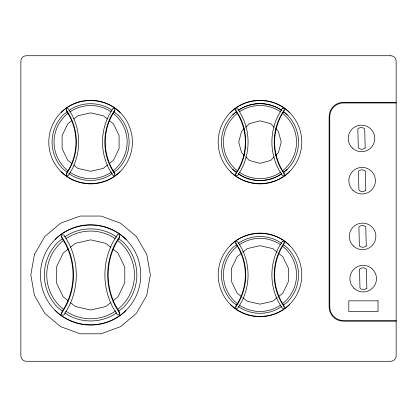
<?xml version="1.0" encoding="UTF-8"?>
<svg xmlns="http://www.w3.org/2000/svg" width="417" height="417" viewBox="0 0 417 417"><rect width="100%" height="100%" fill="white"/><g stroke="black" fill="none" stroke-linecap="round" stroke-linejoin="round"><path stroke-width="0.63" d="M66.35 174.29L70.014 168.145A56.55 56.55 0 0 0 70.014 116.119L66.35 109.968M114.842 109.859L111.177 116.004A56.55 56.55 0 0 0 111.177 168.035L114.842 174.181M61.502 313.584L65.902 306.208A67.862 67.862 0 0 0 65.902 243.773L61.502 236.397M119.689 236.267L115.29 243.643A67.862 67.862 0 0 0 115.29 306.073L119.689 313.448M235.735 174.29L239.4 168.145A56.55 56.55 0 0 0 239.4 116.119L235.735 109.968M284.222 109.859L280.558 116.004A56.55 56.55 0 0 0 280.558 168.035L284.222 174.181M235.735 307.141L239.4 300.996A56.55 56.55 0 0 0 239.4 248.965L235.735 242.819M284.222 242.71L280.558 248.855A56.55 56.55 0 0 0 280.558 300.881L284.222 307.032M244.315 128.702L241.573 131.449L238.722 142.077L241.573 152.705L244.315 155.447M245.691 127.326L249.35 123.667L259.979 120.821L270.607 123.667L274.266 127.326M274.266 156.823L270.607 160.482L259.979 163.334L249.35 160.482L245.691 156.823M275.642 155.447L278.389 152.705L281.235 142.077L278.389 131.449L275.642 128.702M71.813 120.607L67.747 123.854L62.102 135.572L62.102 148.577L67.747 160.3L71.813 163.542M73.845 118.986L77.916 115.744L90.598 112.851L103.275 115.744L107.346 118.986M107.852 164.757L103.275 168.405L90.598 171.304L77.916 168.405L73.845 165.163M109.379 163.542L113.445 160.3L119.09 148.577L119.09 135.572L113.445 123.854L109.379 120.607M68.258 249.001L63.175 253.056L56.404 267.12L56.404 282.731L63.175 296.795L68.258 300.845M70.296 247.38L75.378 243.325L90.598 239.853L105.814 243.325L110.896 247.38M110.896 302.471L105.814 306.526L90.598 309.998L75.378 306.526L70.296 302.471M113.44 300.443L118.016 296.795L124.787 282.731L124.787 267.12L118.016 253.056L112.934 249.001M241.198 253.458L237.127 256.7L231.487 268.423L231.487 281.428L237.127 293.146L241.198 296.393M242.72 252.243L247.297 248.595L259.979 245.696L272.661 248.595L277.237 252.243M277.237 297.608L272.661 301.256L259.979 304.149L247.297 301.256L242.72 297.608M278.764 296.393L282.83 293.146L288.475 281.428L288.475 268.423L282.83 256.7L278.764 253.458M61.111 112.454C76.864 96.572 104.537 96.635 120.216 112.59M67.408 111.714L63.415 114.769A38.531 38.531 0 0 0 63.29 169.255L67.345 172.388M68.868 110.599C81.179 101.493 99.465 101.456 111.928 110.286M112.324 173.55C99.856 182.766 81.206 182.729 68.763 173.477M113.784 172.435L117.776 169.38A38.531 38.531 0 0 0 117.902 114.894L113.846 111.766M120.086 171.7C104.328 187.577 76.655 187.514 60.976 171.564M55.211 239.379C74.7 220.254 106.742 220.327 126.142 239.54M62.519 238.686L57.979 242.157A46.235 46.235 0 0 0 57.827 307.543L62.858 311.421M64.645 237.065C79.558 226.144 101.722 226.176 116.619 237.106M230.492 112.454C246.249 96.572 273.917 96.635 289.601 112.59M232.795 114.769L236.731 111.766M238.253 110.599C250.554 101.503 268.809 101.456 281.272 110.26M281.704 173.55C269.252 182.755 250.638 182.724 238.196 173.514M283.226 172.388L287.162 169.38M289.466 171.7C273.714 187.577 246.04 187.514 230.356 171.564M116.651 312.703C101.837 323.649 79.814 323.675 64.87 312.974M118.496 311.296L123.213 307.694A46.235 46.235 0 0 0 123.364 242.308L118.496 238.55M125.981 310.472C106.491 329.597 74.45 329.524 55.049 310.311M230.492 245.3C246.249 229.423 273.917 229.486 289.601 245.436M236.793 244.565L232.795 247.62A38.531 38.531 0 0 0 232.67 302.106L236.731 305.234M238.253 243.45C250.706 234.245 269.319 234.276 281.762 243.486M281.704 306.401C269.236 315.612 250.591 315.575 238.149 306.328M283.164 305.286L287.162 302.231A38.531 38.531 0 0 0 287.287 247.745L283.226 244.612M289.466 304.546C273.714 320.428 246.04 320.365 230.356 304.41M396.15 102.311L343.379 102.311L339.714 102.79A14.314 14.314 0 0 0 329.592 112.913L329.112 116.572L329.112 306.933L329.592 310.597A14.314 14.314 0 0 0 339.714 320.72L343.379 321.199L396.15 321.199M396.15 102.973L343.42 102.973A13.646 13.646 0 0 0 329.774 116.619L329.774 306.891A13.646 13.646 0 0 0 343.42 320.537L396.15 320.537M283.226 111.766L287.287 114.894M232.67 169.255L236.731 172.388M282.554 246.186A36.545 36.545 0 0 1 282.408 303.779M280.328 305.28A36.545 36.545 0 0 1 239.473 305.176M237.914 304.056A36.545 36.545 0 0 1 237.549 246.072M239.103 244.93A36.545 36.545 0 0 1 280.485 244.675M282.043 112.944A36.545 36.545 0 0 1 282.408 170.928M280.86 172.07A36.545 36.545 0 0 1 239.473 172.325M237.403 170.814A36.545 36.545 0 0 1 237.549 113.221M239.629 111.72A36.545 36.545 0 0 1 280.485 111.824M283.513 111.568A38.531 38.531 0 0 1 283.357 172.701M281.819 173.816A38.531 38.531 0 0 1 238.503 174.061M236.444 172.581A38.531 38.531 0 0 1 236.601 111.448M238.138 110.333A38.531 38.531 0 0 1 281.459 110.088M117.38 240.202A43.853 43.853 0 0 1 117.714 309.393M115.65 310.92A43.853 43.853 0 0 1 65.886 311.155M63.811 309.649A43.853 43.853 0 0 1 63.483 240.458M66.068 238.571A43.853 43.853 0 0 1 115.306 238.696M113.169 113.335A36.545 36.545 0 0 1 113.023 170.928M111.475 172.07A36.545 36.545 0 0 1 70.092 172.325M68.023 170.814A36.545 36.545 0 0 1 68.169 113.221M69.717 112.079A36.545 36.545 0 0 1 111.099 111.824M34.418 254.479L30.816 274.923L34.418 295.372L44.801 313.355L60.705 326.699L80.215 333.798L100.977 333.798L120.487 326.699L136.39 313.355L146.774 295.372L150.381 274.923L146.774 254.479L136.39 236.496L120.487 223.152L100.977 216.053L80.215 216.053L60.705 223.152L44.801 236.496L34.418 254.479M69.649 167.957L66.35 173.488L66.35 175.479L68.346 175.479L72.078 169.213A58.875 58.875 0 0 0 72.078 115.045L68.346 108.78L66.35 108.78L66.35 110.776L69.649 116.307A56.139 56.139 0 0 1 69.649 167.957M112.851 108.67L109.113 114.936A58.875 58.875 0 0 0 109.113 169.104L112.851 175.369L114.842 175.369L114.842 173.378L111.542 167.843A56.139 56.139 0 0 1 111.542 116.197L114.842 110.661L114.842 108.67L112.851 108.67M65.459 305.979L61.502 312.62L61.502 315.012L63.895 315.012L68.378 307.491A70.65 70.65 0 0 0 68.378 242.491L63.895 234.974L61.502 234.974L61.502 237.367L65.459 244.002A67.366 67.366 0 0 1 65.459 305.979M117.297 234.839L112.814 242.36A70.65 70.65 0 0 0 112.814 307.36L117.297 314.877L119.689 314.877L119.689 312.484L115.733 305.849A67.366 67.366 0 0 1 115.733 243.867L119.689 237.231L119.689 234.839L117.297 234.839M239.035 167.957L235.735 173.488L235.735 175.479L237.726 175.479L241.464 169.213A58.875 58.875 0 0 0 241.464 115.045L237.726 108.78L235.735 108.78L235.735 110.776L239.035 116.307A56.139 56.139 0 0 1 239.035 167.957M282.231 108.67L278.493 114.936A58.875 58.875 0 0 0 278.493 169.104L282.231 175.369L284.222 175.369L284.222 173.378L280.928 167.843A56.139 56.139 0 0 1 280.928 116.197L284.222 110.661L284.222 108.67L282.231 108.67M239.035 300.803L235.735 306.339L235.735 308.33L237.726 308.33L241.464 302.064A58.875 58.875 0 0 0 241.464 247.896L237.726 241.631L235.735 241.631L235.735 243.622L239.035 249.157A56.139 56.139 0 0 1 239.035 300.803M282.231 241.521L278.493 247.787A58.875 58.875 0 0 0 278.493 301.955L282.231 308.22L284.222 308.22L284.222 306.224L280.928 300.693A56.139 56.139 0 0 1 280.928 249.043L284.222 243.512L284.222 241.521L282.231 241.521M390.672 55.722L26.328 55.722A5.478 5.478 0 0 0 20.85 61.205L20.85 355.795A5.478 5.478 0 0 0 26.328 361.278L390.672 361.278A5.478 5.478 0 0 0 396.15 355.795L396.15 61.205A5.478 5.478 0 0 0 390.672 55.722M378.031 300.829L348.805 300.829L348.805 311.457L378.031 311.457L378.031 300.829M365.177 147.972L364.719 128.895A5.119 5.119 0 0 0 357.843 128.895L358.297 147.972A5.119 5.119 0 0 0 365.177 147.972M365.787 190.235L365.334 171.158A5.119 5.119 0 0 0 358.453 171.158L358.912 190.235A5.119 5.119 0 0 0 365.787 190.235M366.246 245.931L365.787 226.853A5.119 5.119 0 0 0 358.912 226.853L359.365 245.931A5.119 5.119 0 0 0 366.246 245.931M366.856 288.194L366.402 269.116A5.119 5.119 0 0 0 359.522 269.116L359.98 288.194A5.119 5.119 0 0 0 366.856 288.194M238.998 311.072A41.799 41.799 0 0 0 301.778 275.022A41.799 41.799 0 0 0 239.165 238.68A41.799 41.799 0 0 0 238.998 311.072M354.023 288.272A13.287 13.287 0 0 0 376.103 281.788A13.287 13.287 0 0 0 359.449 265.91A13.287 13.287 0 0 0 354.023 288.272M238.998 178.226A41.799 41.799 0 0 0 301.778 142.171A41.799 41.799 0 0 0 239.165 105.829A41.799 41.799 0 0 0 238.998 178.226M353.413 246.009A13.287 13.287 0 0 0 375.488 239.52A13.287 13.287 0 0 0 358.834 223.642A13.287 13.287 0 0 0 353.413 246.009M65.417 318.301A50.155 50.155 0 0 0 140.753 275.038A50.155 50.155 0 0 0 65.615 231.43A50.155 50.155 0 0 0 65.417 318.301M69.613 178.226A41.799 41.799 0 0 0 132.392 142.171A41.799 41.799 0 0 0 69.78 105.829A41.799 41.799 0 0 0 69.613 178.226M352.954 190.308A13.287 13.287 0 0 0 375.034 183.824A13.287 13.287 0 0 0 358.38 167.947A13.287 13.287 0 0 0 352.954 190.308M352.344 148.045A13.287 13.287 0 0 0 374.419 141.561A13.287 13.287 0 0 0 357.765 125.684A13.287 13.287 0 0 0 352.344 148.045"/></g></svg>
